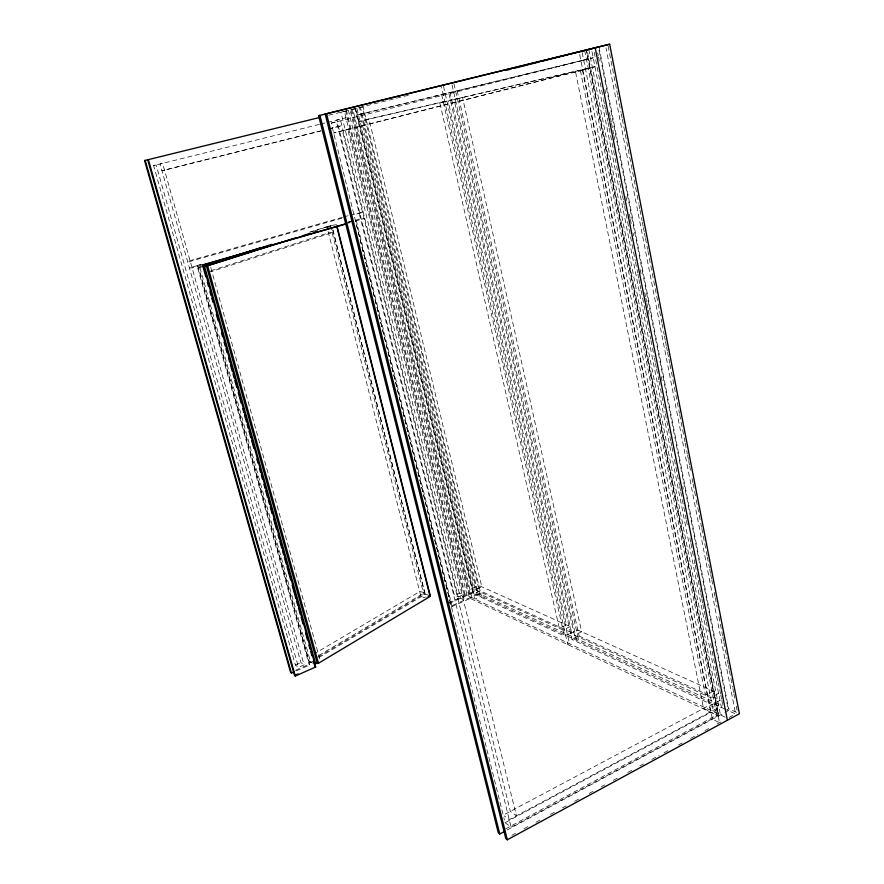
<?xml version="1.0" encoding="UTF-8"?>
<svg xmlns="http://www.w3.org/2000/svg" width="884" height="884" viewBox="0 0 884 884"><rect width="100%" height="100%" fill="white"/><g stroke="black" fill="none" stroke-linecap="round" stroke-linejoin="round"><path stroke-width="0.66" stroke-dasharray="4.42 3.31" d="M201.232 266.548L198.624 267.366L309.444 662.072L311.798 660.668M317.699 657.177L423.756 594.159L428.895 595.142M314.196 660.337L310.682 662.425L199.817 267.222M318.925 657.519L425.038 594.402L332.583 229.409M318.815 655.475L424.806 592.567L419.679 591.584L314.991 653.42M511.836 835.347L515.46 833.38M523.914 828.805L528.742 826.175M535.991 822.253L542.025 818.971M550.478 814.385L555.318 811.766M562.556 807.843L566.18 805.876M574.633 801.291L580.678 798.009M589.131 793.423L593.96 790.804M601.208 786.882L604.822 784.915M613.275 780.329L619.319 777.047M627.773 772.461L632.601 769.842M639.85 765.92L643.475 763.953M651.928 759.367L659.166 755.433M664.006 752.814L670.039 749.544M678.492 744.958L682.116 742.991M690.57 738.405L697.819 734.471M705.056 730.538L708.681 728.582M717.134 723.996L720.758 722.029M729.189 717.454L732.792 715.499M505.073 822.65L511.129 827.203L718.139 715.598L711.034 712.239L505.073 822.65L503.825 817.656M507.073 830.043L723.874 713.101M725.013 712.493L728.427 710.648L598.391 47.04M505.571 828.905L718.692 714.117L587.606 52.543M736.471 712.371L728.637 708.758L726.648 709.83L735.61 713.974L606.004 47.946M713.377 691.078L705.432 695.277L580.357 70.311L589.805 67.924M571.97 639.497L579.164 636.06L719.985 700.415L712.04 704.659L571.97 639.497L448.785 92.831L587.959 59.184L331.213 123.119L503.206 815.159L709.62 705.178L716.725 708.493L509.261 819.667L504.212 815.91M571.561 632.59L480.156 590.821L473.592 593.728L564.412 635.983L571.561 632.59L449.978 92.489L357.114 115.042L593.197 57.78L583.694 60.156M296.317 670.879L309.842 664.901L197.662 265.52L196.988 265.509L309.046 664.315L309.842 664.901M449.05 603.385L473.614 592.534L355.876 108.544M347.976 222.392L361.191 218.602L364.761 218.359L355.534 221.011L451.183 606.004L477.515 594.335L359.457 107.638M451.183 606.004L452.144 606.479L471.957 597.694L352.838 109.262M319.4 124.379L153.606 165.595L295.378 665.033L298.516 667.387L304.085 664.934L162.612 163.374L160.037 163.993L300.925 662.591L304.085 664.934M458.155 596.987L463.106 594.81L459.26 592.987L454.332 595.153L336.815 120.047L340.307 119.196L458.155 596.987L454.332 595.153M295.543 670.282L309.046 664.315M448.111 602.921L474.266 591.374L722.372 705.874M295.378 665.033L300.925 662.591M210.956 270.703L328.483 232.89L333.544 232.194L211.862 271.41L208.237 271.819M326.771 227.807L332.019 226.138L326.947 226.868L421.005 596.799L424.85 597.551M309.444 232.205L315.964 230.127M317.268 229.718L330.307 225.586L336.649 224.669M310.693 232.028L313.312 231.199M314.616 230.779L331.566 225.398M201.331 265.288L192.104 267.94L189.386 267.885L201.64 264.382M347.589 223.287L350.263 222.525M196.988 265.509L200.944 264.371M347.666 222.293L352.948 220.779M342.451 217.32L187.552 261.377L190.259 261.388L342.097 218.149M343.777 216.945L349.069 215.431M350.396 215.055L363.225 212.138L353.987 214.768M400.85 97.085L350.064 109.948L469.338 597.96L718.46 716.029L586.667 51.338M404.132 96.312L411.425 94.477M321.025 130.81L161.938 170.745L320.549 130.998M329.036 128.799L341.887 125.639L328.561 128.987M320.748 124.036L326.097 122.71M327.445 122.379L345.987 117.793L342.462 118.644M328.627 115.229L362.23 106.953L480.123 594.07L478.487 594.799L360.352 107.406M153.606 165.595L156.148 164.988L298.516 667.387M331.213 123.119L336.561 121.837L511.129 827.203M366.197 119.616L451.636 99.859L439.812 102.765L559.329 628.27L566.456 624.911L448.089 100.677M443.326 101.947L358.683 121.495L368.948 118.975L481.846 586.81L475.238 589.716L361.412 120.865M198.624 267.366L203.43 266.791M355.501 221.011L356.396 220.956L452.144 606.479M309.444 662.072L314.428 663.475M725.399 709.244L472.653 592.081L354.981 108.776M725.223 717.189L467.106 595.407L348.406 110.389M210.779 267.52L320.052 659.917M332.937 229.763L426.132 597.805M330.307 225.586L423.756 594.159M355.534 108.577L474.896 599.087L481.448 596.17L363.081 106.721M351.942 109.483L470.984 597.23M350.959 109.727L470.31 598.424M356.849 108.312L474.266 591.374M443.514 86.256L569.528 643.74L567.738 644.591L441.414 86.776M441.657 94.566L564.412 635.983M453.967 83.682L578.467 639.452L576.688 640.314L451.89 84.201M457.172 90.754L579.164 636.06M579.694 54.465L712.438 719.278L719.543 722.692L586.136 49.99M588.81 49.394L720.46 714.946M584.667 50.421L716.692 715.189M582.169 52.499L713.421 711.631L721.355 707.377L591.418 48.808M597.694 52.907L598.236 55.615M598.501 56.963L599.297 61.029M604.877 89.472L605.673 93.538M609.396 112.5L610.192 116.566M610.457 117.915L611.264 121.981M611.529 123.34L612.59 128.755M612.855 130.103L613.651 134.169M613.916 135.528L614.711 139.584M625.883 196.48L626.679 200.535M629.342 214.083L630.137 218.149M630.403 219.508L631.198 223.564M633.066 233.044L633.596 235.752M640.237 269.62L641.044 273.686M644.756 292.648L645.563 296.704M645.828 298.063L646.624 302.129M646.889 303.477L647.95 308.903M648.215 310.251L649.011 314.317M661.243 376.628L662.039 380.684M682.779 486.333L683.31 489.04M594.225 52.255L603.275 98.268M603.551 99.627L604.347 103.682M604.612 105.041L605.407 109.097M605.684 110.445L607.805 121.274M608.081 122.633L608.877 126.688M609.142 128.036L619.806 182.17M620.071 183.529L622.203 194.347M622.469 195.707L623.264 199.762M623.529 201.121L624.336 205.176M624.601 206.524L635.253 260.658M635.519 262.007L637.651 272.836M637.916 274.195L638.723 278.25M638.988 279.609L639.784 283.665M640.049 285.013L640.856 289.079M641.121 290.427L650.712 339.147M650.978 340.495L654.171 356.738M654.447 358.097L655.243 362.153M655.508 363.501L656.304 367.567M656.569 368.915L658.702 379.744M658.978 381.092L665.099 412.22M665.365 413.579L669.63 435.226M669.895 436.574L670.702 440.641M670.967 441.989L671.763 446.055M672.028 447.403L672.823 451.47M674.426 459.581L679.487 485.294M679.752 486.653L680.558 490.708M680.824 492.068L685.089 513.714M685.354 515.063L686.15 519.129M686.415 520.477L687.222 524.543M689.885 538.069L690.68 542.135M690.945 543.483L693.885 558.368M694.15 559.727L694.946 563.782M695.211 565.141L700.537 592.203M700.813 593.551L701.609 597.617M701.874 598.965L702.669 603.032M702.946 604.38L704.007 609.794M704.272 611.142L705.067 615.209M705.344 616.557L706.139 620.623M706.404 621.971L708.272 631.441M710.67 643.629L715.996 670.691M716.261 672.039L717.068 676.105M717.333 677.453L718.128 681.52M718.394 682.868L719.466 688.282M719.731 689.63L720.526 693.697M720.791 695.045L721.598 699.111M721.863 700.459L722.659 704.526M599.02 46.896L728.637 708.758M608.137 46.012L616.557 89.383M616.822 90.743L617.607 94.809M617.872 96.157L621.032 112.423M621.286 113.782L622.082 117.848M622.347 119.207L638.657 203.243M638.922 204.602L639.707 208.668M639.972 210.016L642.082 220.867M642.336 222.215L643.132 226.282M643.397 227.641L644.182 231.707M644.447 233.067L645.232 237.133M645.497 238.481L647.607 249.332M647.873 250.68L661.818 322.527M662.072 323.876L664.182 334.727M664.448 336.075L665.232 340.141M665.497 341.5L666.282 345.567M666.547 346.926L667.343 350.992M667.608 352.34L668.658 357.766M668.923 359.125L669.707 363.191M669.973 364.539L679.442 413.336M679.708 414.695L683.918 436.387M684.183 437.735L684.967 441.801M685.233 443.16L687.343 454M687.597 455.359L688.393 459.426M688.658 460.774L689.443 464.84M689.708 466.199L690.492 470.266M692.073 478.399L692.868 482.465M693.122 483.824L696.017 498.731M696.283 500.09L700.493 521.77M700.758 523.129L701.542 527.196M701.808 528.555L706.018 550.235M706.283 551.594L707.078 555.66M707.333 557.019L709.443 567.859M709.708 569.219L710.493 573.285M710.758 574.633L711.543 578.7M711.808 580.059L712.603 584.125M714.173 592.258L714.968 596.324M715.233 597.683L717.068 607.164M718.913 616.656L722.593 635.629M722.858 636.988L723.653 641.055M723.919 642.414L727.068 658.679M727.333 660.028L728.129 664.094M728.383 665.453L729.178 669.519M729.444 670.879L732.593 687.144M732.858 688.492L733.654 692.559M733.908 693.918L734.703 697.984M736.284 706.117L737.068 710.184M718.615 693.443L710.648 697.664L570.611 633.452L577.804 630.027L718.615 693.443M581.661 631.762L574.434 635.209L454.089 99.472L462.498 97.35L581.661 631.762M570.213 626.601L563.053 629.983L472.288 588.357L478.863 585.462L570.213 626.601M344.395 111.351L340.892 112.235L460.575 598.302L464.42 600.148L344.395 111.351M346.528 110.854L345.655 111.075L464.52 595.672L465.481 596.125L346.528 110.854M594.954 66.731L450.464 100.301L594.954 66.731M582.788 69.958L333.666 132.987L589.772 68.355L582.788 69.958M582.479 70.201L575.539 71.792L703.542 708.416L710.625 711.764L582.479 70.201M347.81 129.583L342.384 130.788L510.344 811.357L516.433 815.81L347.81 129.583"/><path stroke-width="1.33" d="M318.019 662.425L315.676 663.829L204.635 266.648L273.001 244.901M428.154 596.601L430.177 595.396L336.981 226.006M296.98 237.509L206.447 266.073L317.245 662.889L318.494 663.243L430.121 596.446L336.716 226.304M507.317 839.8L739.411 713.731L609.662 44.2L325.213 114.014L505.803 838.629L507.317 839.8L326.539 113.671L325.213 114.014M499.78 833.977L319.942 115.373L318.638 115.705L498.289 832.827L499.78 833.977L504.642 831.358M291.4 673.044L145.208 160.402L144.589 160.556L290.637 672.448L291.4 673.044L293.864 671.962M345.821 223.995L203.198 264.957L315.687 667.011L295.3 676.05L148.346 159.595L147.716 159.75L294.516 675.442L298.107 673.851M302.229 235.84L308.792 233.752M202.535 266.128L259.896 247.929M202.425 266.404L271.985 244.315M202.502 264.957L344.992 224.039M313.621 232.249L317.577 231.111M507.018 70.123L511.029 69.107M513.714 68.422L528.588 64.676M531.118 64.013L539.218 61.968M541.826 61.294L609.662 44.2M144.589 160.556L320.185 117.34M318.638 115.705L598.391 47.04M205.232 265.509L210.06 264.924M428.828 596.192L430.121 596.446M314.881 666.426L315.687 667.011M294.516 675.442L295.3 676.05M207.663 265.929L318.494 663.243M202.867 266.283L205.85 276.913M207.331 282.239L208.447 286.228M209.939 291.543L211.055 295.532M211.806 298.184L212.922 302.173M216.271 314.14L218.127 320.781M221.475 332.749L222.591 336.738M224.083 342.053L225.199 346.042M225.939 348.705L227.055 352.694M228.547 358.009L229.663 361.998M230.404 364.661L232.271 371.302M233.011 373.965L234.127 377.954M234.868 380.606L236.735 387.258M238.216 392.573L241.199 403.203M242.691 408.53L243.807 412.508M244.548 415.171L246.404 421.823M247.155 424.475L248.271 428.464M249.012 431.127L250.868 437.768M251.62 440.431L253.852 448.409M256.824 459.039L257.94 463.028M259.432 468.343L260.548 472.332M261.288 474.995L262.404 478.984M263.896 484.299L265.012 488.288M265.752 490.94L267.62 497.593M268.36 500.256L269.476 504.245M270.228 506.897L272.084 513.549M273.576 518.864L276.548 529.494M278.04 534.82L279.156 538.798M279.897 541.461L281.753 548.113M282.504 550.765L283.62 554.754M284.361 557.417L286.228 564.058M286.969 566.721L290.692 580.014M292.173 585.33L295.897 598.623M296.637 601.286L297.753 605.275M298.505 607.927L300.361 614.579M301.113 617.231L302.969 623.883M305.577 633.187L307.433 639.839M308.925 645.154L310.041 649.143M310.781 651.795L311.897 655.784M313.389 661.11L314.505 665.088M595.197 47.747L727.388 720.261"/></g></svg>
